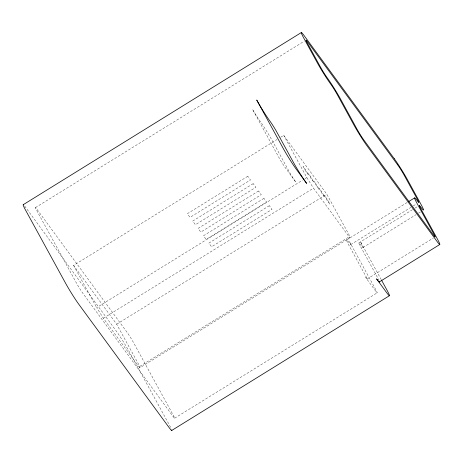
<?xml version="1.0" encoding="UTF-8"?>
<svg xmlns="http://www.w3.org/2000/svg" width="463" height="463" viewBox="0 0 463 463"><rect width="100%" height="100%" fill="white"/><g stroke="black" fill="none" stroke-linecap="round" stroke-linejoin="round"><path stroke-width="0.35" stroke-dasharray="2.31 1.74" d="M280.642 137.251L283.715 135.352L326.791 194.159L349.895 236.361L349.831 237.797L139.71 367.865L139.774 366.43L116.67 324.227L73.594 265.415L276.955 139.537M35.466 207.586L304.208 41.236M139.71 367.865L103.365 318.243L96.698 307.617L302.518 180.217M304.978 178.695L306.819 177.555L283.715 135.352M103.365 318.243L313.486 188.175L349.831 237.797M116.67 324.227L326.791 194.159M139.774 366.43L349.895 236.361M346.654 239.956L407.324 202.4M350.757 244.609L410.814 207.436M413.262 205.919L416.33 204.021M358.883 242.861L412.631 209.589M415.074 208.078L418.124 206.185M362.98 247.514L416.115 214.618M418.564 213.107L420.392 211.973M367.066 279.056L433.252 238.092M174.597 418.228L377.16 292.842M306.819 177.555L313.486 188.175M381.298 279.75L360.376 241.541A17.814 1.152 58.2 0 1 360.249 244.412A8.907 0.573 58.2 0 0 360.185 245.841L376.685 275.989A17.814 1.152 58.2 0 1 378.699 279.907M73.594 265.415L96.698 307.617M170.581 427.32A17.814 1.152 58.2 0 0 169.105 424.513L129.495 352.169A17.814 1.152 58.2 0 0 116.161 330.918L25.974 207.789A17.814 1.152 58.2 0 0 24.458 205.821M247.786 176.287L187.318 213.715L190.015 217.39L250.477 179.962L247.786 176.287M253.174 183.637L192.706 221.065L195.398 224.74L255.865 187.312L253.174 183.637M258.557 190.987L198.089 228.415L200.78 232.096L261.248 194.663L258.557 190.987M263.939 198.343L203.471 235.771L206.168 239.446L266.63 202.018L263.939 198.343M269.327 205.694L208.859 243.121L211.55 246.796L272.018 209.369L269.327 205.694M305.73 169.979L303.039 166.304L305.678 171.125L308.37 174.8L305.73 169.979M311.113 177.329L308.422 173.654L311.067 178.475L313.758 182.15L311.113 177.329M316.501 184.679L313.81 181.004L316.449 185.831L319.14 189.506L316.501 184.679M321.883 192.029L319.192 188.354L321.831 193.181L324.522 196.856L321.883 192.029M327.266 199.385L324.575 195.71L327.219 200.531L329.911 204.206L327.266 199.385M295.701 181.942L285.787 168.405A8.919 0.579 58.2 0 1 278.94 157.536L252.538 109.303A8.907 0.573 58.2 0 0 259.199 119.929A17.814 1.152 58.2 0 1 272.533 141.174L289.039 171.316A8.907 0.573 58.2 0 0 295.701 181.942M375.794 291.291L365.701 277.505A8.907 0.573 58.2 0 0 365.764 276.075L349.258 245.928A17.814 1.152 58.2 0 1 349.391 243.058A8.907 0.573 58.2 0 0 349.455 241.622L375.858 289.855A8.907 0.573 58.2 0 1 375.794 291.291M127.024 332.272L36.837 209.137A8.907 0.573 58.2 0 0 36.768 210.572L76.378 282.922A8.919 0.579 58.2 0 0 83.224 293.785L173.231 416.677A8.907 0.573 58.2 0 0 173.295 415.242L133.685 342.892A8.907 0.573 58.2 0 0 127.024 332.272"/><path stroke-width="0.69" d="M23.243 204.687L301.39 32.514M408.551 201.642L414.68 197.851M379.29 281.961L439.757 244.533M171.709 430.486L389.389 295.741M381.639 280.375L386.784 289.774A17.814 1.152 58.2 0 1 386.651 292.639L376.558 278.859A17.814 1.152 58.2 0 0 379.382 281.822M23.497 204.808A17.814 1.152 58.2 0 0 25.847 210.653L65.457 283.003A17.814 1.152 58.2 0 0 78.785 304.249L168.978 427.384A17.814 1.152 58.2 0 0 171.732 429.959M394.308 158.751L304.122 35.616A17.814 1.152 58.2 0 0 303.988 38.487L317.196 62.603A17.814 1.152 58.2 0 0 330.524 83.849A8.907 0.573 58.2 0 1 337.191 94.469L353.697 124.616A17.814 1.152 58.2 0 0 367.026 145.862L437.026 241.431A17.814 1.152 58.2 0 0 437.153 238.561L420.647 208.414A8.907 0.573 58.2 0 1 420.717 206.978A17.814 1.152 58.2 0 0 420.844 204.114L407.643 179.997A17.814 1.152 58.2 0 0 394.308 158.751M397.607 164.776L307.42 41.647A8.907 0.573 58.2 0 0 307.357 43.082L320.558 67.193A8.907 0.573 58.2 0 0 327.225 77.819A17.814 1.152 58.2 0 1 340.56 99.065L357.06 129.212A8.907 0.573 58.2 0 0 363.727 139.832L433.721 235.401A8.907 0.573 58.2 0 0 433.79 233.965L417.285 203.818A17.814 1.152 58.2 0 1 417.412 200.954A8.907 0.573 58.2 0 0 417.476 199.518L404.274 175.402A8.907 0.573 58.2 0 0 397.607 164.776M306.564 183.29L296.465 169.51A17.814 1.152 58.2 0 1 283.136 148.258L256.728 100.031A17.814 1.152 58.2 0 0 270.062 121.277A8.907 0.573 58.2 0 1 276.724 131.897L293.229 162.044A17.814 1.152 58.2 0 0 306.564 183.29"/></g></svg>
